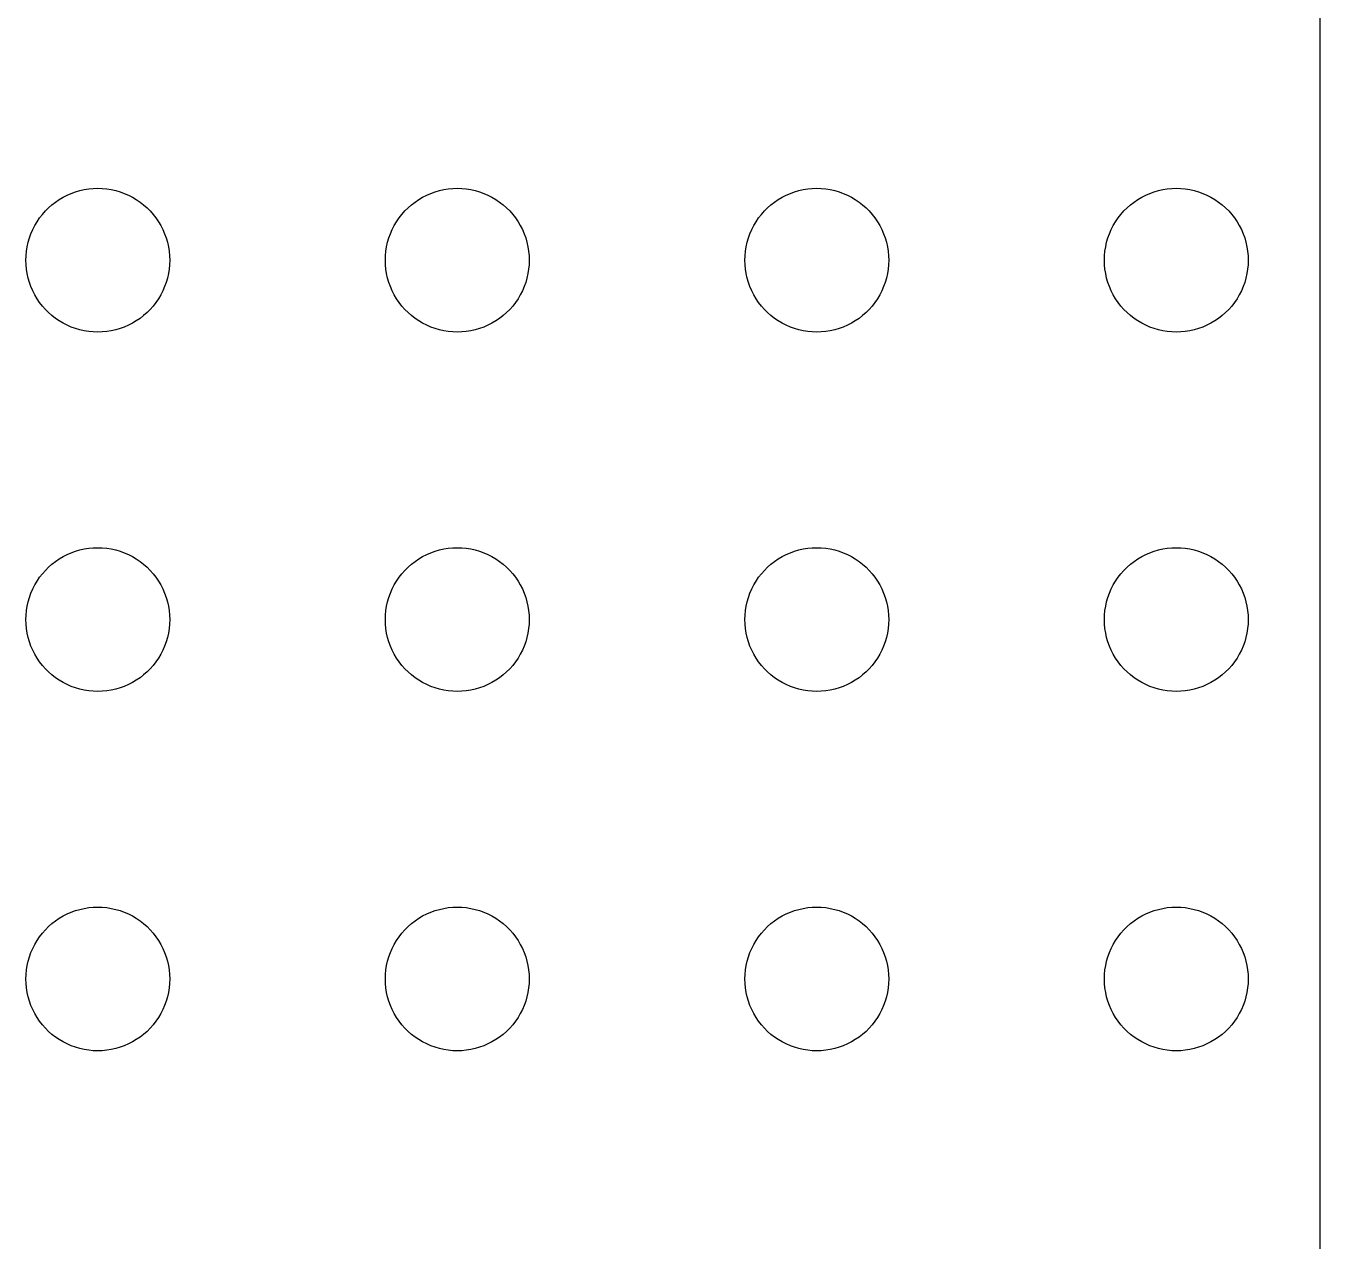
# Model space of a CAD drawing. Header units: metres. Extents: x -111 to 111, y -111 to 111.
# Drawn here: x 57 to 111, y -55.9 to -5.2 of the extents above; entities that cross this region are included whole.
import ezdxf

# ---------------------------------------------------------------- set-up
doc = ezdxf.new("R2010")
doc.units = ezdxf.units.M

msp = doc.modelspace()

# ---------------------------------------------------------------- linework, layer by layer
for p, q in [((111, -106), (111, 106)), ((58.3925, -12.467), (58.5547, -12.3711)), ((58.5547, -12.3711), (58.7227, -12.2855)), ((58.7227, -12.2855), (58.8956, -12.2107)), ((58.8956, -12.2107), (59.0729, -12.1468)), ((59.0729, -12.1468), (59.2539, -12.0942)), ((59.2539, -12.0942), (59.4379, -12.0531)), ((59.4379, -12.0531), (59.624, -12.0237)), ((59.624, -12.0237), (59.8116, -12.0059)), ((59.8116, -12.0059), (60, -12)), ((60, -12), (60.1884, -12.0059)), ((60.1884, -12.0059), (60.376, -12.0237)), ((60.376, -12.0237), (60.5621, -12.0531)), ((60.5621, -12.0531), (60.7461, -12.0942)), ((60.7461, -12.0942), (60.927, -12.1468)), ((60.927, -12.1468), (61.1044, -12.2107)), ((61.1044, -12.2107), (61.2773, -12.2855)), ((61.2773, -12.2855), (61.4453, -12.3711)), ((61.4453, -12.3711), (61.6075, -12.467)), ((73.3925, -12.467), (73.5547, -12.3711)), ((73.5547, -12.3711), (73.7227, -12.2855)), ((73.7227, -12.2855), (73.8956, -12.2107)), ((73.8956, -12.2107), (74.073, -12.1468)), ((74.073, -12.1468), (74.2539, -12.0942)), ((74.2539, -12.0942), (74.4379, -12.0531)), ((74.4379, -12.0531), (74.624, -12.0237)), ((74.624, -12.0237), (74.8116, -12.0059)), ((74.8116, -12.0059), (75, -12)), ((75, -12), (75.1884, -12.0059)), ((75.1884, -12.0059), (75.376, -12.0237)), ((75.376, -12.0237), (75.5621, -12.0531)), ((75.5621, -12.0531), (75.7461, -12.0942)), ((75.7461, -12.0942), (75.927, -12.1468)), ((75.927, -12.1468), (76.1044, -12.2107)), ((76.1044, -12.2107), (76.2773, -12.2855)), ((76.2773, -12.2855), (76.4453, -12.3711)), ((76.4453, -12.3711), (76.6075, -12.467)), ((88.3925, -12.467), (88.5547, -12.3711)), ((88.5547, -12.3711), (88.7227, -12.2855)), ((88.7227, -12.2855), (88.8956, -12.2107)), ((88.8956, -12.2107), (89.073, -12.1468)), ((89.073, -12.1468), (89.2539, -12.0942)), ((89.2539, -12.0942), (89.4379, -12.0531)), ((89.4379, -12.0531), (89.624, -12.0237)), ((89.624, -12.0237), (89.8116, -12.0059)), ((89.8116, -12.0059), (90, -12)), ((90, -12), (90.1884, -12.0059)), ((90.1884, -12.0059), (90.376, -12.0237)), ((90.376, -12.0237), (90.5621, -12.0531)), ((90.5621, -12.0531), (90.7461, -12.0942)), ((90.7461, -12.0942), (90.927, -12.1468)), ((90.927, -12.1468), (91.1044, -12.2107)), ((91.1044, -12.2107), (91.2773, -12.2855)), ((91.2773, -12.2855), (91.4453, -12.3711)), ((91.4453, -12.3711), (91.6075, -12.467)), ((103.393, -12.467), (103.555, -12.3711)), ((103.555, -12.3711), (103.723, -12.2855)), ((103.723, -12.2855), (103.896, -12.2107)), ((103.896, -12.2107), (104.073, -12.1468)), ((104.073, -12.1468), (104.254, -12.0942)), ((104.254, -12.0942), (104.438, -12.0531)), ((104.438, -12.0531), (104.624, -12.0237)), ((104.624, -12.0237), (104.812, -12.0059)), ((104.812, -12.0059), (105, -12)), ((105, -12), (105.188, -12.0059)), ((105.188, -12.0059), (105.376, -12.0237)), ((105.376, -12.0237), (105.562, -12.0531)), ((105.562, -12.0531), (105.746, -12.0942)), ((105.746, -12.0942), (105.927, -12.1468)), ((105.927, -12.1468), (106.104, -12.2107)), ((106.104, -12.2107), (106.277, -12.2855)), ((106.277, -12.2855), (106.445, -12.3711)), ((106.445, -12.3711), (106.607, -12.467)), ((57.6885, -13.0877), (57.8131, -12.9464)), ((57.8131, -12.9464), (57.9464, -12.8131)), ((57.9464, -12.8131), (58.0877, -12.6884)), ((58.0877, -12.6884), (58.2366, -12.5729)), ((58.2366, -12.5729), (58.3925, -12.467)), ((61.6075, -12.467), (61.7634, -12.5729)), ((61.7634, -12.5729), (61.9123, -12.6884)), ((61.9123, -12.6884), (62.0536, -12.8131)), ((62.0536, -12.8131), (62.1869, -12.9464)), ((62.1869, -12.9464), (62.3115, -13.0877)), ((72.6885, -13.0877), (72.8131, -12.9464)), ((72.8131, -12.9464), (72.9464, -12.8131)), ((72.9464, -12.8131), (73.0877, -12.6884)), ((73.0877, -12.6884), (73.2366, -12.5729)), ((73.2366, -12.5729), (73.3925, -12.467)), ((76.6075, -12.467), (76.7634, -12.5729)), ((76.7634, -12.5729), (76.9123, -12.6884)), ((76.9123, -12.6884), (77.0536, -12.8131)), ((77.0536, -12.8131), (77.1869, -12.9464)), ((77.1869, -12.9464), (77.3115, -13.0877)), ((87.6885, -13.0877), (87.8131, -12.9464)), ((87.8131, -12.9464), (87.9464, -12.8131)), ((87.9464, -12.8131), (88.0877, -12.6884)), ((88.0877, -12.6884), (88.2366, -12.5729)), ((88.2366, -12.5729), (88.3925, -12.467)), ((91.6075, -12.467), (91.7634, -12.5729)), ((91.7634, -12.5729), (91.9123, -12.6884)), ((91.9123, -12.6884), (92.0536, -12.8131)), ((92.0536, -12.8131), (92.1869, -12.9464)), ((92.1869, -12.9464), (92.3115, -13.0877)), ((102.688, -13.0877), (102.813, -12.9464)), ((102.813, -12.9464), (102.946, -12.8131)), ((102.946, -12.8131), (103.088, -12.6884)), ((103.088, -12.6884), (103.237, -12.5729)), ((103.237, -12.5729), (103.393, -12.467)), ((106.607, -12.467), (106.763, -12.5729)), ((106.763, -12.5729), (106.912, -12.6884)), ((106.912, -12.6884), (107.054, -12.8131)), ((107.054, -12.8131), (107.187, -12.9464)), ((107.187, -12.9464), (107.312, -13.0877)), ((57.3711, -13.5547), (57.467, -13.3925)), ((57.467, -13.3925), (57.5729, -13.2366)), ((57.5729, -13.2366), (57.6885, -13.0877)), ((62.3115, -13.0877), (62.427, -13.2366)), ((62.427, -13.2366), (62.533, -13.3925)), ((62.533, -13.3925), (62.6289, -13.5547)), ((72.3711, -13.5547), (72.467, -13.3925)), ((72.467, -13.3925), (72.573, -13.2366)), ((72.573, -13.2366), (72.6885, -13.0877)), ((77.3115, -13.0877), (77.427, -13.2366)), ((77.427, -13.2366), (77.533, -13.3925)), ((77.533, -13.3925), (77.6289, -13.5547)), ((87.3711, -13.5547), (87.467, -13.3925)), ((87.467, -13.3925), (87.573, -13.2366)), ((87.573, -13.2366), (87.6885, -13.0877)), ((92.3115, -13.0877), (92.427, -13.2366)), ((92.427, -13.2366), (92.533, -13.3925)), ((92.533, -13.3925), (92.6289, -13.5547)), ((102.371, -13.5547), (102.467, -13.3925)), ((102.467, -13.3925), (102.573, -13.2366)), ((102.573, -13.2366), (102.688, -13.0877)), ((107.312, -13.0877), (107.427, -13.2366)), ((107.427, -13.2366), (107.533, -13.3925)), ((107.533, -13.3925), (107.629, -13.5547)), ((57.1468, -14.0729), (57.2107, -13.8956)), ((57.2107, -13.8956), (57.2855, -13.7227)), ((57.2855, -13.7227), (57.3711, -13.5547)), ((62.6289, -13.5547), (62.7145, -13.7227)), ((62.7145, -13.7227), (62.7893, -13.8956)), ((62.7893, -13.8956), (62.8532, -14.0729)), ((72.1468, -14.0729), (72.2107, -13.8956)), ((72.2107, -13.8956), (72.2855, -13.7227)), ((72.2855, -13.7227), (72.3711, -13.5547)), ((77.6289, -13.5547), (77.7145, -13.7227)), ((77.7145, -13.7227), (77.7893, -13.8956)), ((77.7893, -13.8956), (77.8532, -14.0729)), ((87.1468, -14.0729), (87.2107, -13.8956)), ((87.2107, -13.8956), (87.2855, -13.7227)), ((87.2855, -13.7227), (87.3711, -13.5547)), ((92.6289, -13.5547), (92.7145, -13.7227)), ((92.7145, -13.7227), (92.7893, -13.8956)), ((92.7893, -13.8956), (92.8532, -14.0729)), ((102.147, -14.0729), (102.211, -13.8956)), ((102.211, -13.8956), (102.286, -13.7227)), ((102.286, -13.7227), (102.371, -13.5547)), ((107.629, -13.5547), (107.714, -13.7227)), ((107.714, -13.7227), (107.789, -13.8956)), ((107.789, -13.8956), (107.853, -14.0729)), ((57.0237, -14.624), (57.0531, -14.4379)), ((57.0531, -14.4379), (57.0942, -14.2539)), ((57.0942, -14.2539), (57.1468, -14.0729)), ((62.8532, -14.0729), (62.9057, -14.2539)), ((62.9057, -14.2539), (62.9469, -14.4379)), ((62.9469, -14.4379), (62.9763, -14.624)), ((72.0237, -14.624), (72.0531, -14.4379)), ((72.0531, -14.4379), (72.0943, -14.2539)), ((72.0943, -14.2539), (72.1468, -14.0729)), ((77.8532, -14.0729), (77.9057, -14.2539)), ((77.9057, -14.2539), (77.9469, -14.4379)), ((77.9469, -14.4379), (77.9763, -14.624)), ((87.0237, -14.624), (87.0531, -14.4379)), ((87.0531, -14.4379), (87.0943, -14.2539)), ((87.0943, -14.2539), (87.1468, -14.0729)), ((92.8532, -14.0729), (92.9057, -14.2539)), ((92.9057, -14.2539), (92.9469, -14.4379)), ((92.9469, -14.4379), (92.9763, -14.624)), ((102.024, -14.624), (102.053, -14.4379)), ((102.053, -14.4379), (102.094, -14.2539)), ((102.094, -14.2539), (102.147, -14.0729)), ((107.853, -14.0729), (107.906, -14.2539)), ((107.906, -14.2539), (107.947, -14.4379)), ((107.947, -14.4379), (107.976, -14.624)), ((57, -15), (57.0059, -14.8116)), ((57.0059, -15.1884), (57, -15)), ((57.0059, -14.8116), (57.0237, -14.624)), ((62.9763, -14.624), (62.9941, -14.8116)), ((62.9941, -14.8116), (63, -15)), ((63, -15), (62.9941, -15.1884)), ((72, -15), (72.0059, -14.8116)), ((72.0059, -15.1884), (72, -15)), ((72.0059, -14.8116), (72.0237, -14.624)), ((77.9763, -14.624), (77.9941, -14.8116)), ((77.9941, -14.8116), (78, -15)), ((78, -15), (77.9941, -15.1884)), ((87, -15), (87.0059, -14.8116)), ((87.0059, -15.1884), (87, -15)), ((87.0059, -14.8116), (87.0237, -14.624)), ((92.9763, -14.624), (92.9941, -14.8116)), ((92.9941, -14.8116), (93, -15)), ((93, -15), (92.9941, -15.1884)), ((102, -15), (102.006, -14.8116)), ((102.006, -15.1884), (102, -15)), ((102.006, -14.8116), (102.024, -14.624)), ((107.976, -14.624), (107.994, -14.8116)), ((107.994, -14.8116), (108, -15)), ((108, -15), (107.994, -15.1884)), ((57.0237, -15.376), (57.0059, -15.1884)), ((57.0531, -15.5621), (57.0237, -15.376)), ((57.0942, -15.7461), (57.0531, -15.5621)), ((62.9469, -15.5621), (62.9057, -15.7461)), ((62.9763, -15.376), (62.9469, -15.5621)), ((62.9941, -15.1884), (62.9763, -15.376)), ((72.0237, -15.376), (72.0059, -15.1884)), ((72.0531, -15.5621), (72.0237, -15.376)), ((72.0943, -15.7461), (72.0531, -15.5621)), ((77.9469, -15.5621), (77.9057, -15.7461)), ((77.9763, -15.376), (77.9469, -15.5621)), ((77.9941, -15.1884), (77.9763, -15.376)), ((87.0237, -15.376), (87.0059, -15.1884)), ((87.0531, -15.5621), (87.0237, -15.376)), ((87.0943, -15.7461), (87.0531, -15.5621)), ((92.9469, -15.5621), (92.9057, -15.7461)), ((92.9763, -15.376), (92.9469, -15.5621)), ((92.9941, -15.1884), (92.9763, -15.376)), ((102.024, -15.376), (102.006, -15.1884)), ((102.053, -15.5621), (102.024, -15.376)), ((102.094, -15.7461), (102.053, -15.5621)), ((107.947, -15.5621), (107.906, -15.7461)), ((107.976, -15.376), (107.947, -15.5621)), ((107.994, -15.1884), (107.976, -15.376)), ((57.1468, -15.927), (57.0942, -15.7461)), ((57.2107, -16.1044), (57.1468, -15.927)), ((57.2855, -16.2773), (57.2107, -16.1044)), ((62.7893, -16.1044), (62.7145, -16.2773)), ((62.8532, -15.927), (62.7893, -16.1044)), ((62.9057, -15.7461), (62.8532, -15.927)), ((72.1468, -15.927), (72.0943, -15.7461)), ((72.2107, -16.1044), (72.1468, -15.927)), ((72.2855, -16.2773), (72.2107, -16.1044)), ((77.7893, -16.1044), (77.7145, -16.2773)), ((77.8532, -15.927), (77.7893, -16.1044)), ((77.9057, -15.7461), (77.8532, -15.927)), ((87.1468, -15.927), (87.0943, -15.7461)), ((87.2107, -16.1044), (87.1468, -15.927)), ((87.2855, -16.2773), (87.2107, -16.1044)), ((92.7893, -16.1044), (92.7145, -16.2773)), ((92.8532, -15.927), (92.7893, -16.1044)), ((92.9057, -15.7461), (92.8532, -15.927)), ((102.147, -15.927), (102.094, -15.7461)), ((102.211, -16.1044), (102.147, -15.927)), ((102.286, -16.2773), (102.211, -16.1044)), ((107.789, -16.1044), (107.714, -16.2773)), ((107.853, -15.927), (107.789, -16.1044)), ((107.906, -15.7461), (107.853, -15.927)), ((57.3711, -16.4453), (57.2855, -16.2773)), ((57.467, -16.6075), (57.3711, -16.4453)), ((57.5729, -16.7634), (57.467, -16.6075)), ((62.533, -16.6075), (62.427, -16.7634)), ((62.6289, -16.4453), (62.533, -16.6075)), ((62.7145, -16.2773), (62.6289, -16.4453)), ((72.3711, -16.4453), (72.2855, -16.2773)), ((72.467, -16.6075), (72.3711, -16.4453)), ((72.573, -16.7634), (72.467, -16.6075)), ((77.533, -16.6075), (77.427, -16.7634)), ((77.6289, -16.4453), (77.533, -16.6075)), ((77.7145, -16.2773), (77.6289, -16.4453)), ((87.3711, -16.4453), (87.2855, -16.2773)), ((87.467, -16.6075), (87.3711, -16.4453)), ((87.573, -16.7634), (87.467, -16.6075)), ((92.533, -16.6075), (92.427, -16.7634)), ((92.6289, -16.4453), (92.533, -16.6075)), ((92.7145, -16.2773), (92.6289, -16.4453)), ((102.371, -16.4453), (102.286, -16.2773)), ((102.467, -16.6075), (102.371, -16.4453)), ((102.573, -16.7634), (102.467, -16.6075)), ((107.533, -16.6075), (107.427, -16.7634)), ((107.629, -16.4453), (107.533, -16.6075)), ((107.714, -16.2773), (107.629, -16.4453)), ((57.6885, -16.9123), (57.5729, -16.7634)), ((57.8131, -17.0536), (57.6885, -16.9123)), ((57.9464, -17.1869), (57.8131, -17.0536)), ((58.0877, -17.3115), (57.9464, -17.1869)), ((62.0536, -17.1869), (61.9123, -17.3115)), ((62.1869, -17.0536), (62.0536, -17.1869)), ((62.3115, -16.9123), (62.1869, -17.0536)), ((62.427, -16.7634), (62.3115, -16.9123)), ((72.6885, -16.9123), (72.573, -16.7634)), ((72.8131, -17.0536), (72.6885, -16.9123)), ((72.9464, -17.1869), (72.8131, -17.0536)), ((73.0877, -17.3115), (72.9464, -17.1869)), ((77.0536, -17.1869), (76.9123, -17.3115)), ((77.1869, -17.0536), (77.0536, -17.1869)), ((77.3115, -16.9123), (77.1869, -17.0536)), ((77.427, -16.7634), (77.3115, -16.9123)), ((87.6885, -16.9123), (87.573, -16.7634)), ((87.8131, -17.0536), (87.6885, -16.9123)), ((87.9464, -17.1869), (87.8131, -17.0536)), ((88.0877, -17.3115), (87.9464, -17.1869)), ((92.0536, -17.1869), (91.9123, -17.3115)), ((92.1869, -17.0536), (92.0536, -17.1869)), ((92.3115, -16.9123), (92.1869, -17.0536)), ((92.427, -16.7634), (92.3115, -16.9123)), ((102.688, -16.9123), (102.573, -16.7634)), ((102.813, -17.0536), (102.688, -16.9123)), ((102.946, -17.1869), (102.813, -17.0536)), ((103.088, -17.3115), (102.946, -17.1869)), ((107.054, -17.1869), (106.912, -17.3115)), ((107.187, -17.0536), (107.054, -17.1869)), ((107.312, -16.9123), (107.187, -17.0536)), ((107.427, -16.7634), (107.312, -16.9123)), ((58.2366, -17.427), (58.0877, -17.3115)), ((58.3925, -17.533), (58.2366, -17.427)), ((58.5547, -17.6289), (58.3925, -17.533)), ((58.7227, -17.7145), (58.5547, -17.6289)), ((58.8956, -17.7893), (58.7227, -17.7145)), ((59.0729, -17.8532), (58.8956, -17.7893)), ((61.1044, -17.7893), (60.927, -17.8532)), ((61.2773, -17.7145), (61.1044, -17.7893)), ((61.4453, -17.6289), (61.2773, -17.7145)), ((61.6075, -17.533), (61.4453, -17.6289)), ((61.7634, -17.427), (61.6075, -17.533)), ((61.9123, -17.3115), (61.7634, -17.427)), ((73.2366, -17.427), (73.0877, -17.3115)), ((73.3925, -17.533), (73.2366, -17.427)), ((73.5547, -17.6289), (73.3925, -17.533)), ((73.7227, -17.7145), (73.5547, -17.6289)), ((73.8956, -17.7893), (73.7227, -17.7145)), ((74.073, -17.8532), (73.8956, -17.7893)), ((76.1044, -17.7893), (75.927, -17.8532)), ((76.2773, -17.7145), (76.1044, -17.7893)), ((76.4453, -17.6289), (76.2773, -17.7145)), ((76.6075, -17.533), (76.4453, -17.6289)), ((76.7634, -17.427), (76.6075, -17.533)), ((76.9123, -17.3115), (76.7634, -17.427)), ((88.2366, -17.427), (88.0877, -17.3115)), ((88.3925, -17.533), (88.2366, -17.427)), ((88.5547, -17.6289), (88.3925, -17.533)), ((88.7227, -17.7145), (88.5547, -17.6289)), ((88.8956, -17.7893), (88.7227, -17.7145)), ((89.073, -17.8532), (88.8956, -17.7893)), ((91.1044, -17.7893), (90.927, -17.8532)), ((91.2773, -17.7145), (91.1044, -17.7893)), ((91.4453, -17.6289), (91.2773, -17.7145)), ((91.6075, -17.533), (91.4453, -17.6289)), ((91.7634, -17.427), (91.6075, -17.533)), ((91.9123, -17.3115), (91.7634, -17.427)), ((103.237, -17.427), (103.088, -17.3115)), ((103.393, -17.533), (103.237, -17.427)), ((103.555, -17.6289), (103.393, -17.533)), ((103.723, -17.7145), (103.555, -17.6289)), ((103.896, -17.7893), (103.723, -17.7145)), ((104.073, -17.8532), (103.896, -17.7893)), ((106.104, -17.7893), (105.927, -17.8532)), ((106.277, -17.7145), (106.104, -17.7893)), ((106.445, -17.6289), (106.277, -17.7145)), ((106.607, -17.533), (106.445, -17.6289)), ((106.763, -17.427), (106.607, -17.533)), ((106.912, -17.3115), (106.763, -17.427)), ((59.2539, -17.9057), (59.0729, -17.8532)), ((59.4379, -17.9469), (59.2539, -17.9057)), ((59.624, -17.9763), (59.4379, -17.9469)), ((59.8116, -17.9941), (59.624, -17.9763)), ((60, -18), (59.8116, -17.9941)), ((60.1884, -17.9941), (60, -18)), ((60.376, -17.9763), (60.1884, -17.9941)), ((60.5621, -17.9469), (60.376, -17.9763)), ((60.7461, -17.9057), (60.5621, -17.9469)), ((60.927, -17.8532), (60.7461, -17.9057)), ((74.2539, -17.9057), (74.073, -17.8532)), ((74.4379, -17.9469), (74.2539, -17.9057)), ((74.624, -17.9763), (74.4379, -17.9469)), ((74.8116, -17.9941), (74.624, -17.9763)), ((75, -18), (74.8116, -17.9941)), ((75.1884, -17.9941), (75, -18)), ((75.376, -17.9763), (75.1884, -17.9941)), ((75.5621, -17.9469), (75.376, -17.9763)), ((75.7461, -17.9057), (75.5621, -17.9469)), ((75.927, -17.8532), (75.7461, -17.9057)), ((89.2539, -17.9057), (89.073, -17.8532)), ((89.4379, -17.9469), (89.2539, -17.9057)), ((89.624, -17.9763), (89.4379, -17.9469)), ((89.8116, -17.9941), (89.624, -17.9763)), ((90, -18), (89.8116, -17.9941)), ((90.1884, -17.9941), (90, -18)), ((90.376, -17.9763), (90.1884, -17.9941)), ((90.5621, -17.9469), (90.376, -17.9763)), ((90.7461, -17.9057), (90.5621, -17.9469)), ((90.927, -17.8532), (90.7461, -17.9057)), ((104.254, -17.9057), (104.073, -17.8532)), ((104.438, -17.9469), (104.254, -17.9057)), ((104.624, -17.9763), (104.438, -17.9469)), ((104.812, -17.9941), (104.624, -17.9763)), ((105, -18), (104.812, -17.9941)), ((105.188, -17.9941), (105, -18)), ((105.376, -17.9763), (105.188, -17.9941)), ((105.562, -17.9469), (105.376, -17.9763)), ((105.746, -17.9057), (105.562, -17.9469)), ((105.927, -17.8532), (105.746, -17.9057)), ((59.8116, -27.0059), (60, -27)), ((60, -27), (60.1884, -27.0059)), ((74.8116, -27.0059), (75, -27)), ((75, -27), (75.1884, -27.0059)), ((89.8116, -27.0059), (90, -27)), ((90, -27), (90.1884, -27.0059)), ((104.812, -27.0059), (105, -27)), ((105, -27), (105.188, -27.0059)), ((58.2366, -27.5729), (58.3925, -27.467)), ((58.3925, -27.467), (58.5547, -27.3711)), ((58.5547, -27.3711), (58.7227, -27.2855)), ((58.7227, -27.2855), (58.8956, -27.2107)), ((58.8956, -27.2107), (59.0729, -27.1468)), ((59.0729, -27.1468), (59.2539, -27.0942)), ((59.2539, -27.0942), (59.4379, -27.0531)), ((59.4379, -27.0531), (59.624, -27.0237)), ((59.624, -27.0237), (59.8116, -27.0059)), ((60.1884, -27.0059), (60.376, -27.0237)), ((60.376, -27.0237), (60.5621, -27.0531)), ((60.5621, -27.0531), (60.7461, -27.0942)), ((60.7461, -27.0942), (60.927, -27.1468)), ((60.927, -27.1468), (61.1044, -27.2107)), ((61.1044, -27.2107), (61.2773, -27.2855)), ((61.2773, -27.2855), (61.4453, -27.3711)), ((61.4453, -27.3711), (61.6075, -27.467)), ((61.6075, -27.467), (61.7634, -27.5729)), ((73.2366, -27.5729), (73.3925, -27.467)), ((73.3925, -27.467), (73.5547, -27.3711)), ((73.5547, -27.3711), (73.7227, -27.2855)), ((73.7227, -27.2855), (73.8956, -27.2107)), ((73.8956, -27.2107), (74.073, -27.1468)), ((74.073, -27.1468), (74.2539, -27.0942)), ((74.2539, -27.0942), (74.4379, -27.0531)), ((74.4379, -27.0531), (74.624, -27.0237)), ((74.624, -27.0237), (74.8116, -27.0059)), ((75.1884, -27.0059), (75.376, -27.0237)), ((75.376, -27.0237), (75.5621, -27.0531)), ((75.5621, -27.0531), (75.7461, -27.0942)), ((75.7461, -27.0942), (75.927, -27.1468)), ((75.927, -27.1468), (76.1044, -27.2107)), ((76.1044, -27.2107), (76.2773, -27.2855)), ((76.2773, -27.2855), (76.4453, -27.3711)), ((76.4453, -27.3711), (76.6075, -27.467)), ((76.6075, -27.467), (76.7634, -27.5729)), ((88.2366, -27.5729), (88.3925, -27.467)), ((88.3925, -27.467), (88.5547, -27.3711)), ((88.5547, -27.3711), (88.7227, -27.2855)), ((88.7227, -27.2855), (88.8956, -27.2107)), ((88.8956, -27.2107), (89.073, -27.1468)), ((89.073, -27.1468), (89.2539, -27.0942)), ((89.2539, -27.0942), (89.4379, -27.0531)), ((89.4379, -27.0531), (89.624, -27.0237)), ((89.624, -27.0237), (89.8116, -27.0059)), ((90.1884, -27.0059), (90.376, -27.0237)), ((90.376, -27.0237), (90.5621, -27.0531)), ((90.5621, -27.0531), (90.7461, -27.0942)), ((90.7461, -27.0942), (90.927, -27.1468)), ((90.927, -27.1468), (91.1044, -27.2107)), ((91.1044, -27.2107), (91.2773, -27.2855)), ((91.2773, -27.2855), (91.4453, -27.3711)), ((91.4453, -27.3711), (91.6075, -27.467)), ((91.6075, -27.467), (91.7634, -27.5729)), ((103.237, -27.5729), (103.393, -27.467)), ((103.393, -27.467), (103.555, -27.3711)), ((103.555, -27.3711), (103.723, -27.2855)), ((103.723, -27.2855), (103.896, -27.2107)), ((103.896, -27.2107), (104.073, -27.1468)), ((104.073, -27.1468), (104.254, -27.0942)), ((104.254, -27.0942), (104.438, -27.0531)), ((104.438, -27.0531), (104.624, -27.0237)), ((104.624, -27.0237), (104.812, -27.0059)), ((105.188, -27.0059), (105.376, -27.0237)), ((105.376, -27.0237), (105.562, -27.0531)), ((105.562, -27.0531), (105.746, -27.0942)), ((105.746, -27.0942), (105.927, -27.1468)), ((105.927, -27.1468), (106.104, -27.2107)), ((106.104, -27.2107), (106.277, -27.2855)), ((106.277, -27.2855), (106.445, -27.3711)), ((106.445, -27.3711), (106.607, -27.467)), ((106.607, -27.467), (106.763, -27.5729)), ((57.6885, -28.0877), (57.8131, -27.9464)), ((57.8131, -27.9464), (57.9464, -27.8131)), ((57.9464, -27.8131), (58.0877, -27.6884)), ((58.0877, -27.6884), (58.2366, -27.5729)), ((61.7634, -27.5729), (61.9123, -27.6884)), ((61.9123, -27.6884), (62.0536, -27.8131)), ((62.0536, -27.8131), (62.1869, -27.9464)), ((62.1869, -27.9464), (62.3115, -28.0877)), ((72.6885, -28.0877), (72.8131, -27.9464)), ((72.8131, -27.9464), (72.9464, -27.8131)), ((72.9464, -27.8131), (73.0877, -27.6884)), ((73.0877, -27.6884), (73.2366, -27.5729)), ((76.7634, -27.5729), (76.9123, -27.6884)), ((76.9123, -27.6884), (77.0536, -27.8131)), ((77.0536, -27.8131), (77.1869, -27.9464)), ((77.1869, -27.9464), (77.3115, -28.0877)), ((87.6885, -28.0877), (87.8131, -27.9464)), ((87.8131, -27.9464), (87.9464, -27.8131)), ((87.9464, -27.8131), (88.0877, -27.6884)), ((88.0877, -27.6884), (88.2366, -27.5729)), ((91.7634, -27.5729), (91.9123, -27.6884)), ((91.9123, -27.6884), (92.0536, -27.8131)), ((92.0536, -27.8131), (92.1869, -27.9464)), ((92.1869, -27.9464), (92.3115, -28.0877)), ((102.688, -28.0877), (102.813, -27.9464)), ((102.813, -27.9464), (102.946, -27.8131)), ((102.946, -27.8131), (103.088, -27.6884)), ((103.088, -27.6884), (103.237, -27.5729)), ((106.763, -27.5729), (106.912, -27.6884)), ((106.912, -27.6884), (107.054, -27.8131)), ((107.054, -27.8131), (107.187, -27.9464)), ((107.187, -27.9464), (107.312, -28.0877)), ((57.2855, -28.7227), (57.3711, -28.5547)), ((57.3711, -28.5547), (57.467, -28.3925)), ((57.467, -28.3925), (57.5729, -28.2366)), ((57.5729, -28.2366), (57.6885, -28.0877)), ((62.3115, -28.0877), (62.427, -28.2366)), ((62.427, -28.2366), (62.533, -28.3925)), ((62.533, -28.3925), (62.6289, -28.5547)), ((62.6289, -28.5547), (62.7145, -28.7227)), ((72.2855, -28.7227), (72.3711, -28.5547)), ((72.3711, -28.5547), (72.467, -28.3925)), ((72.467, -28.3925), (72.573, -28.2366)), ((72.573, -28.2366), (72.6885, -28.0877)), ((77.3115, -28.0877), (77.427, -28.2366)), ((77.427, -28.2366), (77.533, -28.3925)), ((77.533, -28.3925), (77.6289, -28.5547)), ((77.6289, -28.5547), (77.7145, -28.7227)), ((87.2855, -28.7227), (87.3711, -28.5547)), ((87.3711, -28.5547), (87.467, -28.3925)), ((87.467, -28.3925), (87.573, -28.2366)), ((87.573, -28.2366), (87.6885, -28.0877)), ((92.3115, -28.0877), (92.427, -28.2366)), ((92.427, -28.2366), (92.533, -28.3925)), ((92.533, -28.3925), (92.6289, -28.5547)), ((92.6289, -28.5547), (92.7145, -28.7227)), ((102.286, -28.7227), (102.371, -28.5547)), ((102.371, -28.5547), (102.467, -28.3925)), ((102.467, -28.3925), (102.573, -28.2366)), ((102.573, -28.2366), (102.688, -28.0877)), ((107.312, -28.0877), (107.427, -28.2366)), ((107.427, -28.2366), (107.533, -28.3925)), ((107.533, -28.3925), (107.629, -28.5547)), ((107.629, -28.5547), (107.714, -28.7227)), ((57.0942, -29.2539), (57.1468, -29.0729)), ((57.1468, -29.0729), (57.2107, -28.8956)), ((57.2107, -28.8956), (57.2855, -28.7227)), ((62.7145, -28.7227), (62.7893, -28.8956)), ((62.7893, -28.8956), (62.8532, -29.0729)), ((62.8532, -29.0729), (62.9057, -29.2539)), ((72.0943, -29.2539), (72.1468, -29.0729)), ((72.1468, -29.0729), (72.2107, -28.8956)), ((72.2107, -28.8956), (72.2855, -28.7227)), ((77.7145, -28.7227), (77.7893, -28.8956)), ((77.7893, -28.8956), (77.8532, -29.0729)), ((77.8532, -29.0729), (77.9057, -29.2539)), ((87.0943, -29.2539), (87.1468, -29.0729)), ((87.1468, -29.0729), (87.2107, -28.8956)), ((87.2107, -28.8956), (87.2855, -28.7227)), ((92.7145, -28.7227), (92.7893, -28.8956)), ((92.7893, -28.8956), (92.8532, -29.0729)), ((92.8532, -29.0729), (92.9057, -29.2539)), ((102.094, -29.2539), (102.147, -29.0729)), ((102.147, -29.0729), (102.211, -28.8956)), ((102.211, -28.8956), (102.286, -28.7227)), ((107.714, -28.7227), (107.789, -28.8956)), ((107.789, -28.8956), (107.853, -29.0729)), ((107.853, -29.0729), (107.906, -29.2539)), ((57.0059, -29.8116), (57.0237, -29.624)), ((57.0237, -29.624), (57.0531, -29.4379)), ((57.0531, -29.4379), (57.0942, -29.2539)), ((62.9057, -29.2539), (62.9469, -29.4379)), ((62.9469, -29.4379), (62.9763, -29.624)), ((62.9763, -29.624), (62.9941, -29.8116)), ((72.0059, -29.8116), (72.0237, -29.624)), ((72.0237, -29.624), (72.0531, -29.4379)), ((72.0531, -29.4379), (72.0943, -29.2539)), ((77.9057, -29.2539), (77.9469, -29.4379)), ((77.9469, -29.4379), (77.9763, -29.624)), ((77.9763, -29.624), (77.9941, -29.8116)), ((87.0059, -29.8116), (87.0237, -29.624)), ((87.0237, -29.624), (87.0531, -29.4379)), ((87.0531, -29.4379), (87.0943, -29.2539)), ((92.9057, -29.2539), (92.9469, -29.4379)), ((92.9469, -29.4379), (92.9763, -29.624)), ((92.9763, -29.624), (92.9941, -29.8116)), ((102.006, -29.8116), (102.024, -29.624)), ((102.024, -29.624), (102.053, -29.4379)), ((102.053, -29.4379), (102.094, -29.2539)), ((107.906, -29.2539), (107.947, -29.4379)), ((107.947, -29.4379), (107.976, -29.624)), ((107.976, -29.624), (107.994, -29.8116)), ((57, -30), (57.0059, -29.8116)), ((57.0059, -30.1884), (57, -30)), ((57.0237, -30.376), (57.0059, -30.1884)), ((62.9941, -30.1884), (62.9763, -30.376)), ((62.9941, -29.8116), (63, -30)), ((63, -30), (62.9941, -30.1884)), ((72, -30), (72.0059, -29.8116)), ((72.0059, -30.1884), (72, -30)), ((72.0237, -30.376), (72.0059, -30.1884)), ((77.9941, -30.1884), (77.9763, -30.376)), ((77.9941, -29.8116), (78, -30)), ((78, -30), (77.9941, -30.1884)), ((87, -30), (87.0059, -29.8116)), ((87.0059, -30.1884), (87, -30)), ((87.0237, -30.376), (87.0059, -30.1884)), ((92.9941, -30.1884), (92.9763, -30.376)), ((92.9941, -29.8116), (93, -30)), ((93, -30), (92.9941, -30.1884)), ((102, -30), (102.006, -29.8116)), ((102.006, -30.1884), (102, -30)), ((102.024, -30.376), (102.006, -30.1884)), ((107.994, -30.1884), (107.976, -30.376)), ((107.994, -29.8116), (108, -30)), ((108, -30), (107.994, -30.1884)), ((57.0531, -30.5621), (57.0237, -30.376)), ((57.0942, -30.7461), (57.0531, -30.5621)), ((57.1468, -30.927), (57.0942, -30.7461)), ((62.9057, -30.7461), (62.8532, -30.927)), ((62.9469, -30.5621), (62.9057, -30.7461)), ((62.9763, -30.376), (62.9469, -30.5621)), ((72.0531, -30.5621), (72.0237, -30.376)), ((72.0943, -30.7461), (72.0531, -30.5621)), ((72.1468, -30.927), (72.0943, -30.7461)), ((77.9057, -30.7461), (77.8532, -30.927)), ((77.9469, -30.5621), (77.9057, -30.7461)), ((77.9763, -30.376), (77.9469, -30.5621)), ((87.0531, -30.5621), (87.0237, -30.376)), ((87.0943, -30.7461), (87.0531, -30.5621)), ((87.1468, -30.927), (87.0943, -30.7461)), ((92.9057, -30.7461), (92.8532, -30.927)), ((92.9469, -30.5621), (92.9057, -30.7461)), ((92.9763, -30.376), (92.9469, -30.5621)), ((102.053, -30.5621), (102.024, -30.376)), ((102.094, -30.7461), (102.053, -30.5621)), ((102.147, -30.927), (102.094, -30.7461)), ((107.906, -30.7461), (107.853, -30.927)), ((107.947, -30.5621), (107.906, -30.7461)), ((107.976, -30.376), (107.947, -30.5621)), ((57.2107, -31.1044), (57.1468, -30.927)), ((57.2855, -31.2773), (57.2107, -31.1044)), ((57.3711, -31.4453), (57.2855, -31.2773)), ((62.7145, -31.2773), (62.6289, -31.4453)), ((62.7893, -31.1044), (62.7145, -31.2773)), ((62.8532, -30.927), (62.7893, -31.1044)), ((72.2107, -31.1044), (72.1468, -30.927)), ((72.2855, -31.2773), (72.2107, -31.1044)), ((72.3711, -31.4453), (72.2855, -31.2773)), ((77.7145, -31.2773), (77.6289, -31.4453)), ((77.7893, -31.1044), (77.7145, -31.2773)), ((77.8532, -30.927), (77.7893, -31.1044)), ((87.2107, -31.1044), (87.1468, -30.927)), ((87.2855, -31.2773), (87.2107, -31.1044)), ((87.3711, -31.4453), (87.2855, -31.2773)), ((92.7145, -31.2773), (92.6289, -31.4453)), ((92.7893, -31.1044), (92.7145, -31.2773)), ((92.8532, -30.927), (92.7893, -31.1044)), ((102.211, -31.1044), (102.147, -30.927)), ((102.286, -31.2773), (102.211, -31.1044)), ((102.371, -31.4453), (102.286, -31.2773)), ((107.714, -31.2773), (107.629, -31.4453)), ((107.789, -31.1044), (107.714, -31.2773)), ((107.853, -30.927), (107.789, -31.1044)), ((57.467, -31.6075), (57.3711, -31.4453)), ((57.5729, -31.7634), (57.467, -31.6075)), ((57.6885, -31.9123), (57.5729, -31.7634)), ((62.427, -31.7634), (62.3115, -31.9123)), ((62.533, -31.6075), (62.427, -31.7634)), ((62.6289, -31.4453), (62.533, -31.6075)), ((72.467, -31.6075), (72.3711, -31.4453)), ((72.573, -31.7634), (72.467, -31.6075)), ((72.6885, -31.9123), (72.573, -31.7634)), ((77.427, -31.7634), (77.3115, -31.9123)), ((77.533, -31.6075), (77.427, -31.7634)), ((77.6289, -31.4453), (77.533, -31.6075)), ((87.467, -31.6075), (87.3711, -31.4453)), ((87.573, -31.7634), (87.467, -31.6075)), ((87.6885, -31.9123), (87.573, -31.7634)), ((92.427, -31.7634), (92.3115, -31.9123)), ((92.533, -31.6075), (92.427, -31.7634)), ((92.6289, -31.4453), (92.533, -31.6075)), ((102.467, -31.6075), (102.371, -31.4453)), ((102.573, -31.7634), (102.467, -31.6075)), ((102.688, -31.9123), (102.573, -31.7634)), ((107.427, -31.7634), (107.312, -31.9123)), ((107.533, -31.6075), (107.427, -31.7634)), ((107.629, -31.4453), (107.533, -31.6075)), ((57.8131, -32.0536), (57.6885, -31.9123)), ((57.9464, -32.1869), (57.8131, -32.0536)), ((58.0877, -32.3115), (57.9464, -32.1869)), ((58.2366, -32.427), (58.0877, -32.3115)), ((61.9123, -32.3115), (61.7634, -32.427)), ((62.0536, -32.1869), (61.9123, -32.3115)), ((62.1869, -32.0536), (62.0536, -32.1869)), ((62.3115, -31.9123), (62.1869, -32.0536)), ((72.8131, -32.0536), (72.6885, -31.9123)), ((72.9464, -32.1869), (72.8131, -32.0536)), ((73.0877, -32.3115), (72.9464, -32.1869)), ((73.2366, -32.427), (73.0877, -32.3115)), ((76.9123, -32.3115), (76.7634, -32.427)), ((77.0536, -32.1869), (76.9123, -32.3115)), ((77.1869, -32.0536), (77.0536, -32.1869)), ((77.3115, -31.9123), (77.1869, -32.0536)), ((87.8131, -32.0536), (87.6885, -31.9123)), ((87.9464, -32.1869), (87.8131, -32.0536)), ((88.0877, -32.3115), (87.9464, -32.1869)), ((88.2366, -32.427), (88.0877, -32.3115)), ((91.9123, -32.3115), (91.7634, -32.427)), ((92.0536, -32.1869), (91.9123, -32.3115)), ((92.1869, -32.0536), (92.0536, -32.1869)), ((92.3115, -31.9123), (92.1869, -32.0536)), ((102.813, -32.0536), (102.688, -31.9123)), ((102.946, -32.1869), (102.813, -32.0536)), ((103.088, -32.3115), (102.946, -32.1869)), ((103.237, -32.427), (103.088, -32.3115)), ((106.912, -32.3115), (106.763, -32.427)), ((107.054, -32.1869), (106.912, -32.3115)), ((107.187, -32.0536), (107.054, -32.1869)), ((107.312, -31.9123), (107.187, -32.0536)), ((58.3925, -32.533), (58.2366, -32.427)), ((58.5547, -32.6289), (58.3925, -32.533)), ((58.7227, -32.7145), (58.5547, -32.6289)), ((58.8956, -32.7893), (58.7227, -32.7145)), ((59.0729, -32.8532), (58.8956, -32.7893)), ((59.2539, -32.9057), (59.0729, -32.8532)), ((59.4379, -32.9469), (59.2539, -32.9057)), ((60.7461, -32.9057), (60.5621, -32.9469)), ((60.927, -32.8532), (60.7461, -32.9057)), ((61.1044, -32.7893), (60.927, -32.8532)), ((61.2773, -32.7145), (61.1044, -32.7893)), ((61.4453, -32.6289), (61.2773, -32.7145)), ((61.6075, -32.533), (61.4453, -32.6289)), ((61.7634, -32.427), (61.6075, -32.533)), ((73.3925, -32.533), (73.2366, -32.427)), ((73.5547, -32.6289), (73.3925, -32.533)), ((73.7227, -32.7145), (73.5547, -32.6289)), ((73.8956, -32.7893), (73.7227, -32.7145)), ((74.073, -32.8532), (73.8956, -32.7893)), ((74.2539, -32.9057), (74.073, -32.8532)), ((74.4379, -32.9469), (74.2539, -32.9057)), ((75.7461, -32.9057), (75.5621, -32.9469)), ((75.927, -32.8532), (75.7461, -32.9057)), ((76.1044, -32.7893), (75.927, -32.8532)), ((76.2773, -32.7145), (76.1044, -32.7893)), ((76.4453, -32.6289), (76.2773, -32.7145)), ((76.6075, -32.533), (76.4453, -32.6289)), ((76.7634, -32.427), (76.6075, -32.533)), ((88.3925, -32.533), (88.2366, -32.427)), ((88.5547, -32.6289), (88.3925, -32.533)), ((88.7227, -32.7145), (88.5547, -32.6289)), ((88.8956, -32.7893), (88.7227, -32.7145)), ((89.073, -32.8532), (88.8956, -32.7893)), ((89.2539, -32.9057), (89.073, -32.8532)), ((89.4379, -32.9469), (89.2539, -32.9057)), ((90.7461, -32.9057), (90.5621, -32.9469)), ((90.927, -32.8532), (90.7461, -32.9057)), ((91.1044, -32.7893), (90.927, -32.8532)), ((91.2773, -32.7145), (91.1044, -32.7893)), ((91.4453, -32.6289), (91.2773, -32.7145)), ((91.6075, -32.533), (91.4453, -32.6289)), ((91.7634, -32.427), (91.6075, -32.533)), ((103.393, -32.533), (103.237, -32.427)), ((103.555, -32.6289), (103.393, -32.533)), ((103.723, -32.7145), (103.555, -32.6289)), ((103.896, -32.7893), (103.723, -32.7145)), ((104.073, -32.8532), (103.896, -32.7893)), ((104.254, -32.9057), (104.073, -32.8532)), ((104.438, -32.9469), (104.254, -32.9057)), ((105.746, -32.9057), (105.562, -32.9469)), ((105.927, -32.8532), (105.746, -32.9057)), ((106.104, -32.7893), (105.927, -32.8532)), ((106.277, -32.7145), (106.104, -32.7893)), ((106.445, -32.6289), (106.277, -32.7145)), ((106.607, -32.533), (106.445, -32.6289)), ((106.763, -32.427), (106.607, -32.533)), ((59.624, -32.9763), (59.4379, -32.9469)), ((59.8116, -32.9941), (59.624, -32.9763)), ((60, -33), (59.8116, -32.9941)), ((60.1884, -32.9941), (60, -33)), ((60.376, -32.9763), (60.1884, -32.9941)), ((60.5621, -32.9469), (60.376, -32.9763)), ((74.624, -32.9763), (74.4379, -32.9469)), ((74.8116, -32.9941), (74.624, -32.9763)), ((75, -33), (74.8116, -32.9941)), ((75.1884, -32.9941), (75, -33)), ((75.376, -32.9763), (75.1884, -32.9941)), ((75.5621, -32.9469), (75.376, -32.9763)), ((89.624, -32.9763), (89.4379, -32.9469)), ((89.8116, -32.9941), (89.624, -32.9763)), ((90, -33), (89.8116, -32.9941)), ((90.1884, -32.9941), (90, -33)), ((90.376, -32.9763), (90.1884, -32.9941)), ((90.5621, -32.9469), (90.376, -32.9763)), ((104.624, -32.9763), (104.438, -32.9469)), ((104.812, -32.9941), (104.624, -32.9763)), ((105, -33), (104.812, -32.9941)), ((105.188, -32.9941), (105, -33)), ((105.376, -32.9763), (105.188, -32.9941)), ((105.562, -32.9469), (105.376, -32.9763)), ((59.0729, -42.1468), (59.2539, -42.0942)), ((59.2539, -42.0942), (59.4379, -42.0531)), ((59.4379, -42.0531), (59.624, -42.0237)), ((59.624, -42.0237), (59.8116, -42.0059)), ((59.8116, -42.0059), (60, -42)), ((60, -42), (60.1884, -42.0059)), ((60.1884, -42.0059), (60.376, -42.0237)), ((60.376, -42.0237), (60.5621, -42.0531)), ((60.5621, -42.0531), (60.7461, -42.0942)), ((60.7461, -42.0942), (60.927, -42.1468)), ((74.073, -42.1468), (74.2539, -42.0942)), ((74.2539, -42.0942), (74.4379, -42.0531)), ((74.4379, -42.0531), (74.624, -42.0237)), ((74.624, -42.0237), (74.8116, -42.0059)), ((74.8116, -42.0059), (75, -42)), ((75, -42), (75.1884, -42.0059)), ((75.1884, -42.0059), (75.376, -42.0237)), ((75.376, -42.0237), (75.5621, -42.0531)), ((75.5621, -42.0531), (75.7461, -42.0942)), ((75.7461, -42.0942), (75.927, -42.1468)), ((89.073, -42.1468), (89.2539, -42.0942)), ((89.2539, -42.0942), (89.4379, -42.0531)), ((89.4379, -42.0531), (89.624, -42.0237)), ((89.624, -42.0237), (89.8116, -42.0059)), ((89.8116, -42.0059), (90, -42)), ((90, -42), (90.1884, -42.0059)), ((90.1884, -42.0059), (90.376, -42.0237)), ((90.376, -42.0237), (90.5621, -42.0531)), ((90.5621, -42.0531), (90.7461, -42.0942)), ((90.7461, -42.0942), (90.927, -42.1468)), ((104.073, -42.1468), (104.254, -42.0942)), ((104.254, -42.0942), (104.438, -42.0531)), ((104.438, -42.0531), (104.624, -42.0237)), ((104.624, -42.0237), (104.812, -42.0059)), ((104.812, -42.0059), (105, -42)), ((105, -42), (105.188, -42.0059)), ((105.188, -42.0059), (105.376, -42.0237)), ((105.376, -42.0237), (105.562, -42.0531)), ((105.562, -42.0531), (105.746, -42.0942)), ((105.746, -42.0942), (105.927, -42.1468)), ((58.0877, -42.6885), (58.2366, -42.5729)), ((58.2366, -42.5729), (58.3925, -42.467)), ((58.3925, -42.467), (58.5547, -42.3711)), ((58.5547, -42.3711), (58.7227, -42.2855)), ((58.7227, -42.2855), (58.8956, -42.2107)), ((58.8956, -42.2107), (59.0729, -42.1468)), ((60.927, -42.1468), (61.1044, -42.2107)), ((61.1044, -42.2107), (61.2773, -42.2855)), ((61.2773, -42.2855), (61.4453, -42.3711)), ((61.4453, -42.3711), (61.6075, -42.467)), ((61.6075, -42.467), (61.7634, -42.5729)), ((61.7634, -42.5729), (61.9123, -42.6885)), ((73.0877, -42.6885), (73.2366, -42.5729)), ((73.2366, -42.5729), (73.3925, -42.467)), ((73.3925, -42.467), (73.5547, -42.3711)), ((73.5547, -42.3711), (73.7227, -42.2855)), ((73.7227, -42.2855), (73.8956, -42.2107)), ((73.8956, -42.2107), (74.073, -42.1468)), ((75.927, -42.1468), (76.1044, -42.2107)), ((76.1044, -42.2107), (76.2773, -42.2855)), ((76.2773, -42.2855), (76.4453, -42.3711)), ((76.4453, -42.3711), (76.6075, -42.467)), ((76.6075, -42.467), (76.7634, -42.5729)), ((76.7634, -42.5729), (76.9123, -42.6885)), ((88.0877, -42.6885), (88.2366, -42.5729)), ((88.2366, -42.5729), (88.3925, -42.467)), ((88.3925, -42.467), (88.5547, -42.3711)), ((88.5547, -42.3711), (88.7227, -42.2855)), ((88.7227, -42.2855), (88.8956, -42.2107)), ((88.8956, -42.2107), (89.073, -42.1468)), ((90.927, -42.1468), (91.1044, -42.2107)), ((91.1044, -42.2107), (91.2773, -42.2855)), ((91.2773, -42.2855), (91.4453, -42.3711)), ((91.4453, -42.3711), (91.6075, -42.467)), ((91.6075, -42.467), (91.7634, -42.5729)), ((91.7634, -42.5729), (91.9123, -42.6885)), ((103.088, -42.6885), (103.237, -42.5729)), ((103.237, -42.5729), (103.393, -42.467)), ((103.393, -42.467), (103.555, -42.3711)), ((103.555, -42.3711), (103.723, -42.2855)), ((103.723, -42.2855), (103.896, -42.2107)), ((103.896, -42.2107), (104.073, -42.1468)), ((105.927, -42.1468), (106.104, -42.2107)), ((106.104, -42.2107), (106.277, -42.2855)), ((106.277, -42.2855), (106.445, -42.3711)), ((106.445, -42.3711), (106.607, -42.467)), ((106.607, -42.467), (106.763, -42.5729)), ((106.763, -42.5729), (106.912, -42.6885)), ((57.5729, -43.2366), (57.6885, -43.0877)), ((57.6885, -43.0877), (57.8131, -42.9464)), ((57.8131, -42.9464), (57.9464, -42.8131)), ((57.9464, -42.8131), (58.0877, -42.6885)), ((61.9123, -42.6885), (62.0536, -42.8131)), ((62.0536, -42.8131), (62.1869, -42.9464)), ((62.1869, -42.9464), (62.3115, -43.0877)), ((62.3115, -43.0877), (62.427, -43.2366)), ((72.573, -43.2366), (72.6885, -43.0877)), ((72.6885, -43.0877), (72.8131, -42.9464)), ((72.8131, -42.9464), (72.9464, -42.8131)), ((72.9464, -42.8131), (73.0877, -42.6885)), ((76.9123, -42.6885), (77.0536, -42.8131)), ((77.0536, -42.8131), (77.1869, -42.9464)), ((77.1869, -42.9464), (77.3115, -43.0877)), ((77.3115, -43.0877), (77.427, -43.2366)), ((87.573, -43.2366), (87.6885, -43.0877)), ((87.6885, -43.0877), (87.8131, -42.9464)), ((87.8131, -42.9464), (87.9464, -42.8131)), ((87.9464, -42.8131), (88.0877, -42.6885)), ((91.9123, -42.6885), (92.0536, -42.8131)), ((92.0536, -42.8131), (92.1869, -42.9464)), ((92.1869, -42.9464), (92.3115, -43.0877)), ((92.3115, -43.0877), (92.427, -43.2366)), ((102.573, -43.2366), (102.688, -43.0877)), ((102.688, -43.0877), (102.813, -42.9464)), ((102.813, -42.9464), (102.946, -42.8131)), ((102.946, -42.8131), (103.088, -42.6885)), ((106.912, -42.6885), (107.054, -42.8131)), ((107.054, -42.8131), (107.187, -42.9464)), ((107.187, -42.9464), (107.312, -43.0877)), ((107.312, -43.0877), (107.427, -43.2366)), ((57.2107, -43.8956), (57.2855, -43.7227)), ((57.2855, -43.7227), (57.3711, -43.5547)), ((57.3711, -43.5547), (57.467, -43.3925)), ((57.467, -43.3925), (57.5729, -43.2366)), ((62.427, -43.2366), (62.533, -43.3925)), ((62.533, -43.3925), (62.6289, -43.5547)), ((62.6289, -43.5547), (62.7145, -43.7227)), ((62.7145, -43.7227), (62.7893, -43.8956)), ((72.2107, -43.8956), (72.2855, -43.7227)), ((72.2855, -43.7227), (72.3711, -43.5547)), ((72.3711, -43.5547), (72.467, -43.3925)), ((72.467, -43.3925), (72.573, -43.2366)), ((77.427, -43.2366), (77.533, -43.3925)), ((77.533, -43.3925), (77.6289, -43.5547)), ((77.6289, -43.5547), (77.7145, -43.7227)), ((77.7145, -43.7227), (77.7893, -43.8956)), ((87.2107, -43.8956), (87.2855, -43.7227)), ((87.2855, -43.7227), (87.3711, -43.5547)), ((87.3711, -43.5547), (87.467, -43.3925)), ((87.467, -43.3925), (87.573, -43.2366)), ((92.427, -43.2366), (92.533, -43.3925)), ((92.533, -43.3925), (92.6289, -43.5547)), ((92.6289, -43.5547), (92.7145, -43.7227)), ((92.7145, -43.7227), (92.7893, -43.8956)), ((102.211, -43.8956), (102.286, -43.7227)), ((102.286, -43.7227), (102.371, -43.5547)), ((102.371, -43.5547), (102.467, -43.3925)), ((102.467, -43.3925), (102.573, -43.2366)), ((107.427, -43.2366), (107.533, -43.3925)), ((107.533, -43.3925), (107.629, -43.5547)), ((107.629, -43.5547), (107.714, -43.7227)), ((107.714, -43.7227), (107.789, -43.8956)), ((57.0531, -44.4379), (57.0942, -44.2539)), ((57.0942, -44.2539), (57.1468, -44.0729)), ((57.1468, -44.0729), (57.2107, -43.8956)), ((62.7893, -43.8956), (62.8532, -44.0729)), ((62.8532, -44.0729), (62.9057, -44.2539)), ((62.9057, -44.2539), (62.9469, -44.4379)), ((72.0531, -44.4379), (72.0943, -44.2539)), ((72.0943, -44.2539), (72.1468, -44.0729)), ((72.1468, -44.0729), (72.2107, -43.8956)), ((77.7893, -43.8956), (77.8532, -44.0729)), ((77.8532, -44.0729), (77.9057, -44.2539)), ((77.9057, -44.2539), (77.9469, -44.4379)), ((87.0531, -44.4379), (87.0943, -44.2539)), ((87.0943, -44.2539), (87.1468, -44.0729)), ((87.1468, -44.0729), (87.2107, -43.8956)), ((92.7893, -43.8956), (92.8532, -44.0729)), ((92.8532, -44.0729), (92.9057, -44.2539)), ((92.9057, -44.2539), (92.9469, -44.4379)), ((102.053, -44.4379), (102.094, -44.2539)), ((102.094, -44.2539), (102.147, -44.0729)), ((102.147, -44.0729), (102.211, -43.8956)), ((107.789, -43.8956), (107.853, -44.0729)), ((107.853, -44.0729), (107.906, -44.2539)), ((107.906, -44.2539), (107.947, -44.4379)), ((57, -45), (57.0059, -44.8116)), ((57.0059, -44.8116), (57.0237, -44.624)), ((57.0237, -44.624), (57.0531, -44.4379)), ((62.9469, -44.4379), (62.9763, -44.624)), ((62.9763, -44.624), (62.9941, -44.8116)), ((62.9941, -44.8116), (63, -45)), ((72, -45), (72.0059, -44.8116)), ((72.0059, -44.8116), (72.0237, -44.624)), ((72.0237, -44.624), (72.0531, -44.4379)), ((77.9469, -44.4379), (77.9763, -44.624)), ((77.9763, -44.624), (77.9941, -44.8116)), ((77.9941, -44.8116), (78, -45)), ((87, -45), (87.0059, -44.8116)), ((87.0059, -44.8116), (87.0237, -44.624)), ((87.0237, -44.624), (87.0531, -44.4379)), ((92.9469, -44.4379), (92.9763, -44.624)), ((92.9763, -44.624), (92.9941, -44.8116)), ((92.9941, -44.8116), (93, -45)), ((102, -45), (102.006, -44.8116)), ((102.006, -44.8116), (102.024, -44.624)), ((102.024, -44.624), (102.053, -44.4379)), ((107.947, -44.4379), (107.976, -44.624)), ((107.976, -44.624), (107.994, -44.8116)), ((107.994, -44.8116), (108, -45)), ((57.0059, -45.1884), (57, -45)), ((57.0237, -45.376), (57.0059, -45.1884)), ((62.9941, -45.1884), (62.9763, -45.376)), ((63, -45), (62.9941, -45.1884)), ((72.0059, -45.1884), (72, -45)), ((72.0237, -45.376), (72.0059, -45.1884)), ((77.9941, -45.1884), (77.9763, -45.376)), ((78, -45), (77.9941, -45.1884)), ((87.0059, -45.1884), (87, -45)), ((87.0237, -45.376), (87.0059, -45.1884)), ((92.9941, -45.1884), (92.9763, -45.376)), ((93, -45), (92.9941, -45.1884)), ((102.006, -45.1884), (102, -45)), ((102.024, -45.376), (102.006, -45.1884)), ((107.994, -45.1884), (107.976, -45.376)), ((108, -45), (107.994, -45.1884)), ((57.0531, -45.5621), (57.0237, -45.376)), ((57.0942, -45.7461), (57.0531, -45.5621)), ((57.1468, -45.927), (57.0942, -45.7461)), ((62.9057, -45.7461), (62.8532, -45.927)), ((62.9469, -45.5621), (62.9057, -45.7461)), ((62.9763, -45.376), (62.9469, -45.5621)), ((72.0531, -45.5621), (72.0237, -45.376)), ((72.0943, -45.7461), (72.0531, -45.5621)), ((72.1468, -45.927), (72.0943, -45.7461)), ((77.9057, -45.7461), (77.8532, -45.927)), ((77.9469, -45.5621), (77.9057, -45.7461)), ((77.9763, -45.376), (77.9469, -45.5621)), ((87.0531, -45.5621), (87.0237, -45.376)), ((87.0943, -45.7461), (87.0531, -45.5621)), ((87.1468, -45.927), (87.0943, -45.7461)), ((92.9057, -45.7461), (92.8532, -45.927)), ((92.9469, -45.5621), (92.9057, -45.7461)), ((92.9763, -45.376), (92.9469, -45.5621)), ((102.053, -45.5621), (102.024, -45.376)), ((102.094, -45.7461), (102.053, -45.5621)), ((102.147, -45.927), (102.094, -45.7461)), ((107.906, -45.7461), (107.853, -45.927)), ((107.947, -45.5621), (107.906, -45.7461)), ((107.976, -45.376), (107.947, -45.5621)), ((57.2107, -46.1044), (57.1468, -45.927)), ((57.2855, -46.2773), (57.2107, -46.1044)), ((57.3711, -46.4453), (57.2855, -46.2773)), ((62.7145, -46.2773), (62.6289, -46.4453)), ((62.7893, -46.1044), (62.7145, -46.2773)), ((62.8532, -45.927), (62.7893, -46.1044)), ((72.2107, -46.1044), (72.1468, -45.927)), ((72.2855, -46.2773), (72.2107, -46.1044)), ((72.3711, -46.4453), (72.2855, -46.2773)), ((77.7145, -46.2773), (77.6289, -46.4453)), ((77.7893, -46.1044), (77.7145, -46.2773)), ((77.8532, -45.927), (77.7893, -46.1044)), ((87.2107, -46.1044), (87.1468, -45.927)), ((87.2855, -46.2773), (87.2107, -46.1044)), ((87.3711, -46.4453), (87.2855, -46.2773)), ((92.7145, -46.2773), (92.6289, -46.4453)), ((92.7893, -46.1044), (92.7145, -46.2773)), ((92.8532, -45.927), (92.7893, -46.1044)), ((102.211, -46.1044), (102.147, -45.927)), ((102.286, -46.2773), (102.211, -46.1044)), ((102.371, -46.4453), (102.286, -46.2773)), ((107.714, -46.2773), (107.629, -46.4453)), ((107.789, -46.1044), (107.714, -46.2773)), ((107.853, -45.927), (107.789, -46.1044)), ((57.467, -46.6075), (57.3711, -46.4453)), ((57.5729, -46.7634), (57.467, -46.6075)), ((57.6885, -46.9123), (57.5729, -46.7634)), ((57.8131, -47.0536), (57.6885, -46.9123)), ((62.3115, -46.9123), (62.1869, -47.0536)), ((62.427, -46.7634), (62.3115, -46.9123)), ((62.533, -46.6075), (62.427, -46.7634)), ((62.6289, -46.4453), (62.533, -46.6075)), ((72.467, -46.6075), (72.3711, -46.4453)), ((72.573, -46.7634), (72.467, -46.6075)), ((72.6885, -46.9123), (72.573, -46.7634)), ((72.8131, -47.0536), (72.6885, -46.9123)), ((77.3115, -46.9123), (77.1869, -47.0536)), ((77.427, -46.7634), (77.3115, -46.9123)), ((77.533, -46.6075), (77.427, -46.7634)), ((77.6289, -46.4453), (77.533, -46.6075)), ((87.467, -46.6075), (87.3711, -46.4453)), ((87.573, -46.7634), (87.467, -46.6075)), ((87.6885, -46.9123), (87.573, -46.7634)), ((87.8131, -47.0536), (87.6885, -46.9123)), ((92.3115, -46.9123), (92.1869, -47.0536)), ((92.427, -46.7634), (92.3115, -46.9123)), ((92.533, -46.6075), (92.427, -46.7634)), ((92.6289, -46.4453), (92.533, -46.6075)), ((102.467, -46.6075), (102.371, -46.4453)), ((102.573, -46.7634), (102.467, -46.6075)), ((102.688, -46.9123), (102.573, -46.7634)), ((102.813, -47.0536), (102.688, -46.9123)), ((107.312, -46.9123), (107.187, -47.0536)), ((107.427, -46.7634), (107.312, -46.9123)), ((107.533, -46.6075), (107.427, -46.7634)), ((107.629, -46.4453), (107.533, -46.6075)), ((57.9464, -47.1869), (57.8131, -47.0536)), ((58.0877, -47.3115), (57.9464, -47.1869)), ((58.2366, -47.427), (58.0877, -47.3115)), ((58.3925, -47.533), (58.2366, -47.427)), ((61.7634, -47.427), (61.6075, -47.533)), ((61.9123, -47.3115), (61.7634, -47.427)), ((62.0536, -47.1869), (61.9123, -47.3115)), ((62.1869, -47.0536), (62.0536, -47.1869)), ((72.9464, -47.1869), (72.8131, -47.0536)), ((73.0877, -47.3115), (72.9464, -47.1869)), ((73.2366, -47.427), (73.0877, -47.3115)), ((73.3925, -47.533), (73.2366, -47.427)), ((76.7634, -47.427), (76.6075, -47.533)), ((76.9123, -47.3115), (76.7634, -47.427)), ((77.0536, -47.1869), (76.9123, -47.3115)), ((77.1869, -47.0536), (77.0536, -47.1869)), ((87.9464, -47.1869), (87.8131, -47.0536)), ((88.0877, -47.3115), (87.9464, -47.1869)), ((88.2366, -47.427), (88.0877, -47.3115)), ((88.3925, -47.533), (88.2366, -47.427)), ((91.7634, -47.427), (91.6075, -47.533)), ((91.9123, -47.3115), (91.7634, -47.427)), ((92.0536, -47.1869), (91.9123, -47.3115)), ((92.1869, -47.0536), (92.0536, -47.1869)), ((102.946, -47.1869), (102.813, -47.0536)), ((103.088, -47.3115), (102.946, -47.1869)), ((103.237, -47.427), (103.088, -47.3115)), ((103.393, -47.533), (103.237, -47.427)), ((106.763, -47.427), (106.607, -47.533)), ((106.912, -47.3115), (106.763, -47.427)), ((107.054, -47.1869), (106.912, -47.3115)), ((107.187, -47.0536), (107.054, -47.1869)), ((58.5547, -47.6289), (58.3925, -47.533)), ((58.7227, -47.7145), (58.5547, -47.6289)), ((58.8956, -47.7893), (58.7227, -47.7145)), ((59.0729, -47.8532), (58.8956, -47.7893)), ((59.2539, -47.9057), (59.0729, -47.8532)), ((59.4379, -47.9469), (59.2539, -47.9057)), ((59.624, -47.9763), (59.4379, -47.9469)), ((59.8116, -47.9941), (59.624, -47.9763)), ((60, -48), (59.8116, -47.9941)), ((60.1884, -47.9941), (60, -48)), ((60.376, -47.9763), (60.1884, -47.9941)), ((60.5621, -47.9469), (60.376, -47.9763)), ((60.7461, -47.9057), (60.5621, -47.9469)), ((60.927, -47.8532), (60.7461, -47.9057)), ((61.1044, -47.7893), (60.927, -47.8532)), ((61.2773, -47.7145), (61.1044, -47.7893)), ((61.4453, -47.6289), (61.2773, -47.7145)), ((61.6075, -47.533), (61.4453, -47.6289)), ((73.5547, -47.6289), (73.3925, -47.533)), ((73.7227, -47.7145), (73.5547, -47.6289)), ((73.8956, -47.7893), (73.7227, -47.7145)), ((74.073, -47.8532), (73.8956, -47.7893)), ((74.2539, -47.9057), (74.073, -47.8532)), ((74.4379, -47.9469), (74.2539, -47.9057)), ((74.624, -47.9763), (74.4379, -47.9469)), ((74.8116, -47.9941), (74.624, -47.9763)), ((75, -48), (74.8116, -47.9941)), ((75.1884, -47.9941), (75, -48)), ((75.376, -47.9763), (75.1884, -47.9941)), ((75.5621, -47.9469), (75.376, -47.9763)), ((75.7461, -47.9057), (75.5621, -47.9469)), ((75.927, -47.8532), (75.7461, -47.9057)), ((76.1044, -47.7893), (75.927, -47.8532)), ((76.2773, -47.7145), (76.1044, -47.7893)), ((76.4453, -47.6289), (76.2773, -47.7145)), ((76.6075, -47.533), (76.4453, -47.6289)), ((88.5547, -47.6289), (88.3925, -47.533)), ((88.7227, -47.7145), (88.5547, -47.6289)), ((88.8956, -47.7893), (88.7227, -47.7145)), ((89.073, -47.8532), (88.8956, -47.7893)), ((89.2539, -47.9057), (89.073, -47.8532)), ((89.4379, -47.9469), (89.2539, -47.9057)), ((89.624, -47.9763), (89.4379, -47.9469)), ((89.8116, -47.9941), (89.624, -47.9763)), ((90, -48), (89.8116, -47.9941)), ((90.1884, -47.9941), (90, -48)), ((90.376, -47.9763), (90.1884, -47.9941)), ((90.5621, -47.9469), (90.376, -47.9763)), ((90.7461, -47.9057), (90.5621, -47.9469)), ((90.927, -47.8532), (90.7461, -47.9057)), ((91.1044, -47.7893), (90.927, -47.8532)), ((91.2773, -47.7145), (91.1044, -47.7893)), ((91.4453, -47.6289), (91.2773, -47.7145)), ((91.6075, -47.533), (91.4453, -47.6289)), ((103.555, -47.6289), (103.393, -47.533)), ((103.723, -47.7145), (103.555, -47.6289)), ((103.896, -47.7893), (103.723, -47.7145)), ((104.073, -47.8532), (103.896, -47.7893)), ((104.254, -47.9057), (104.073, -47.8532)), ((104.438, -47.9469), (104.254, -47.9057)), ((104.624, -47.9763), (104.438, -47.9469)), ((104.812, -47.9941), (104.624, -47.9763)), ((105, -48), (104.812, -47.9941)), ((105.188, -47.9941), (105, -48)), ((105.376, -47.9763), (105.188, -47.9941)), ((105.562, -47.9469), (105.376, -47.9763)), ((105.746, -47.9057), (105.562, -47.9469)), ((105.927, -47.8532), (105.746, -47.9057)), ((106.104, -47.7893), (105.927, -47.8532)), ((106.277, -47.7145), (106.104, -47.7893)), ((106.445, -47.6289), (106.277, -47.7145)), ((106.607, -47.533), (106.445, -47.6289))]:
    msp.add_line(p, q)

doc.saveas('drawing.dxf')
